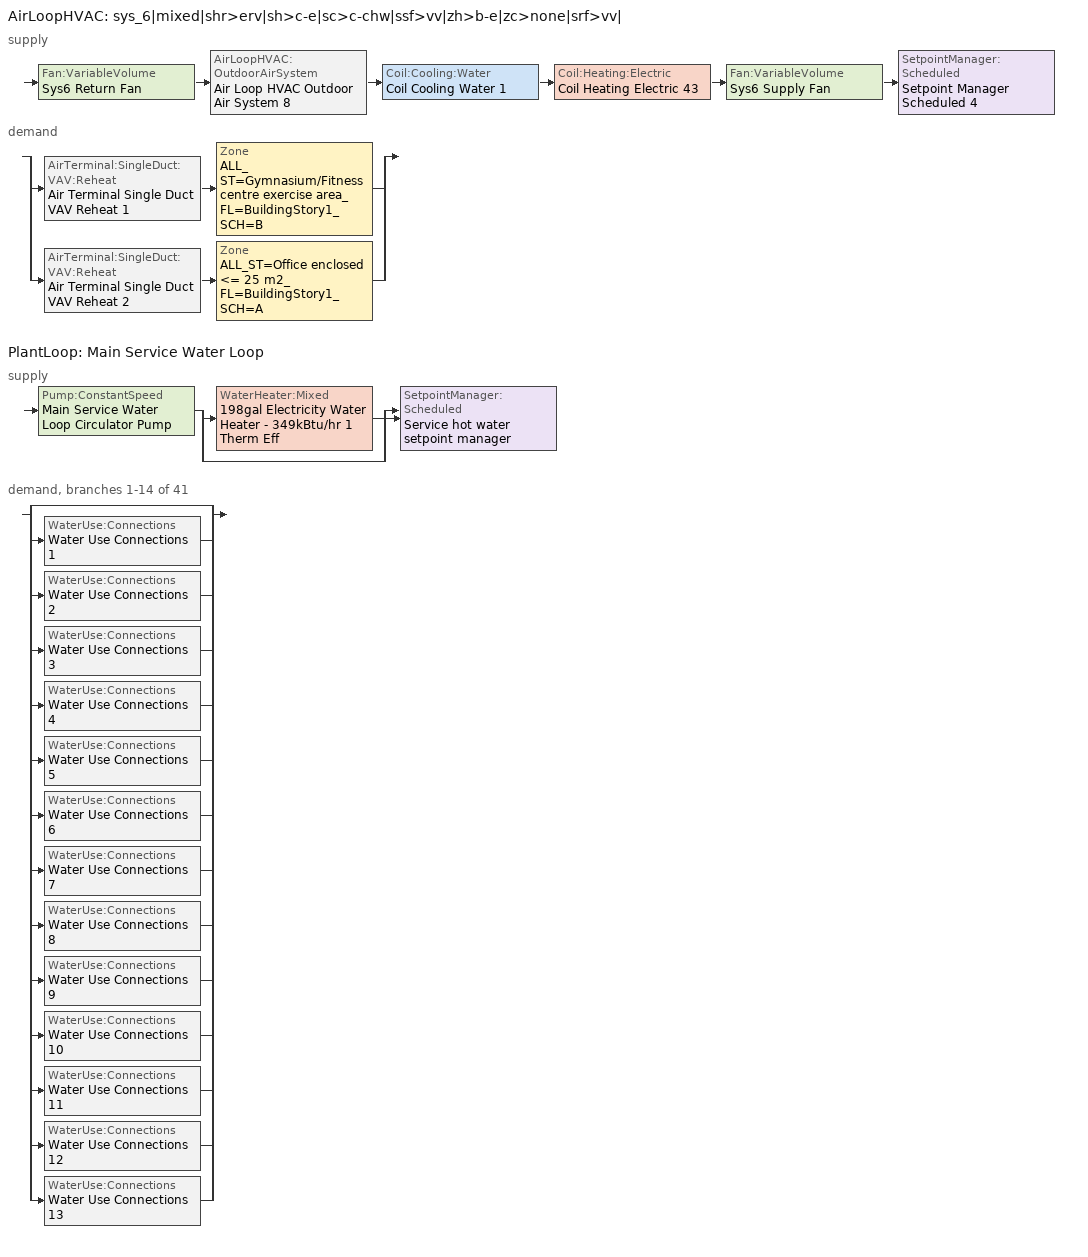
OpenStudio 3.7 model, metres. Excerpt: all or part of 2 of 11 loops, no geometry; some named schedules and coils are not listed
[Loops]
AirLoopHVAC 'sys_6|mixed|shr>erv|sh>c-e|sc>c-chw|ssf>vv|zh>b-e|zc>none|srf>vv|'
 supply: Fan:VariableVolume 'Sys6 Return Fan' > AirLoopHVAC:OutdoorAirSystem 'Air Loop HVAC Outdoor Air System 8' > Coil:Cooling:Water 'Coil Cooling Water 1' > Coil:Heating:Electric 'Coil Heating Electric 43' > Fan:VariableVolume 'Sys6 Supply Fan' > SetpointManager:Scheduled 'Setpoint Manager Scheduled 4'
 demand: split
  | AirTerminal:SingleDuct:VAV:Reheat 'Air Terminal Single Duct VAV Reheat 1' > Zone 'ALL_ST=Gymnasium/Fitness centre exercise area_FL=BuildingStory1_SCH=B'
  | AirTerminal:SingleDuct:VAV:Reheat 'Air Terminal Single Duct VAV Reheat 2' > Zone 'ALL_ST=Office enclosed <= 25 m2_FL=BuildingStory1_SCH=A'
PlantLoop 'Main Service Water Loop'
 supply: Pump:ConstantSpeed 'Main Service Water Loop Circulator Pump' > split
  | WaterHeater:Mixed '198gal Electricity Water Heater - 349kBtu/hr 1 Therm Eff'
  | bypass
  join > SetpointManager:Scheduled 'Service hot water setpoint manager'
 demand, branches 1-14 of 41: split
  | bypass
  | WaterUse:Connections 'Water Use Connections 1'
  | WaterUse:Connections 'Water Use Connections 2'
  | WaterUse:Connections 'Water Use Connections 3'
  | WaterUse:Connections 'Water Use Connections 4'
  | WaterUse:Connections 'Water Use Connections 5'
  | WaterUse:Connections 'Water Use Connections 6'
  | WaterUse:Connections 'Water Use Connections 7'
  | WaterUse:Connections 'Water Use Connections 8'
  | WaterUse:Connections 'Water Use Connections 9'
  | WaterUse:Connections 'Water Use Connections 10'
  | WaterUse:Connections 'Water Use Connections 11'
  | WaterUse:Connections 'Water Use Connections 12'
  | WaterUse:Connections 'Water Use Connections 13'
[Sizing:Zone] Zone Cooling Design Supply Air Temperature Input Method=TemperatureDifference; Zone Cooling Design Supply Air Temperature {C}=14; Zone Cooling Design Supply Air Temperature Difference {deltaC}=11; Zone Heating Design Supply Air Temperature Input Method=TemperatureDifference; Zone Heating Design Supply Air Temperature {C}=40; Zone Heating Design Supply Air Temperature Difference {deltaC}=21; Zone Cooling Design Supply Air Humidity Ratio {kg-H2O/kg-air}=0.0085; Zone Heating Design Supply Air Humidity Ratio {kg-H2O/kg-air}=0.008; Zone Heating Sizing Factor=1.3; Zone Cooling Sizing Factor=1.1; Cooling Design Air Flow Method=DesignDay; Heating Design Air Flow Method=DesignDay; Account for Dedicated Outdoor Air System=No; Dedicated Outdoor Air System Control Strategy=NeutralSupplyAir; Dedicated Outdoor Air Low Setpoint Temperature for Design {C}=autosize; Dedicated Outdoor Air High Setpoint Temperature for Design {C}=autosize; Zone Load Sizing Method=Sensible Load Only No Latent Load; Zone Latent Cooling Design Supply Air Humidity Ratio Input Method=HumidityRatioDifference; Zone Cooling Design Supply Air Humidity Ratio Difference {kgWater/kgDryAir}=0.005; Zone Latent Heating Design Supply Air Humidity Ratio Input Method=HumidityRatioDifference; Zone Humidification Design Supply Air Humidity Ratio Difference {kgWater/kgDryAir}=0.005
ALL_ST=Gymnasium/Fitness centre exercise area_FL=BuildingStory1_SCH=B; ALL_ST=Office enclosed <= 25 m2_FL=BuildingStory1_SCH=A
[Zone equipment]
ALL_ST=Gymnasium/Fitness centre exercise area_FL=BuildingStory1_SCH=B: Zone HVAC Baseboard Convective Electric 66, Air Terminal Single Duct VAV Reheat 1
ALL_ST=Office enclosed <= 25 m2_FL=BuildingStory1_SCH=A: Zone HVAC Baseboard Convective Electric 67, Air Terminal Single Duct VAV Reheat 2
[AirLoopHVAC]
sys_6|mixed|shr>erv|sh>c-e|sc>c-chw|ssf>vv|zh>b-e|zc>none|srf>vv|: Availability Schedule=sys_6|mixed|shr>none|sh>c-e|sc>c-chw|ssf>vv|zh>b-e|zc>none|srf>vv| Occ Sch; Design Supply Air Flow Rate {m3/s}=autosize; Design Return Air Flow Fraction of Supply Air Flow=1
[Sizing:System]
sys_6|mixed|shr>erv|sh>c-e|sc>c-chw|ssf>vv|zh>b-e|zc>none|srf>vv|: Design Outdoor Air Flow Rate {m3/s}=Autosize; Central Heating Maximum System Air Flow Ratio=0.3; Preheat Design Temperature {C}=7; Preheat Design Humidity Ratio {kg-H2O/kg-Air}=0.008; Precool Design Temperature {C}=12.8; Precool Design Humidity Ratio {kg-H2O/kg-Air}=0.008; Central Cooling Design Supply Air Temperature {C}=13; Central Heating Design Supply Air Temperature {C}=13.1; 100% Outdoor Air in Cooling=No; 100% Outdoor Air in Heating=No; Central Cooling Design Supply Air Humidity Ratio {kg-H2O/kg-Air}=0.0085; Zone Maximum Outdoor Air Fraction=1; Cooling Supply Air Flow Rate Per Floor Area {m3/s-m2}=0.00996765; Cooling Fraction of Autosized Cooling Supply Air Flow Rate=1; Cooling Supply Air Flow Rate Per Unit Cooling Capacity {m3/s-W}=3.94755e-05; Heating Supply Air Flow Rate Per Floor Area {m3/s-m2}=0.00996765; Heating Fraction of Autosized Heating Supply Air Flow Rate=1; Heating Fraction of Autosized Cooling Supply Air Flow Rate=1; Heating Supply Air Flow Rate Per Unit Heating Capacity {m3/s-W}=3.15882e-05; Cooling Design Capacity Method=CoolingDesignCapacity; Cooling Design Capacity {W}=autosize; Cooling Design Capacity Per Floor Area {W/m2}=234.7; Fraction of Autosized Cooling Design Capacity=1; Heating Design Capacity Method=HeatingDesignCapacity; Heating Design Capacity {W}=autosize; Heating Design Capacity Per Floor Area {W/m2}=157; Fraction of Autosized Heating Design Capacity=1; Central Cooling Capacity Control Method=OnOff; Occupant Diversity=autosize
[Coil:Heating:Electric] Availability Schedule=Always On Discrete
Name | Nominal Capacity {W}
Coil Heating Electric 43
Coil Heating Electric 44 | 1073.44
Coil Heating Electric 45 | 3602.25
[Controller:OutdoorAir]
Controller Outdoor Air 8: Minimum Outdoor Air Flow Rate {m3/s}=autosize; Maximum Outdoor Air Flow Rate {m3/s}=Autosize; Economizer Control Type=NoEconomizer; Economizer Control Action Type=ModulateFlow; Economizer Maximum Limit Dry-Bulb Temperature {C}=28; Economizer Maximum Limit Enthalpy {J/kg}=64000; Economizer Minimum Limit Dry-Bulb Temperature {C}=-100; Lockout Type=NoLockout; Minimum Limit Type=FixedMinimum; Minimum Outdoor Air Schedule=sys_6|mixed|shr>none|sh>c-e|sc>c-chw|ssf>vv|zh>b-e|zc>none|srf>vv| Occ Sch; Controller Mechanical Ventilation=Controller Mechanical Ventilation 8; High Humidity Control=No; Heat Recovery Bypass Control Type=BypassWhenOAFlowGreaterThanMinimum; Economizer Operation Staging=InterlockedWithMechanicalCooling
[Controller:MechanicalVentilation]
Controller Mechanical Ventilation 8: Availability Schedule=Always On Discrete; System Outdoor Air Method=ZoneSum
[AirLoopHVAC:OutdoorAirSystem]
Air Loop HVAC Outdoor Air System 8: Controller=Controller Outdoor Air 8
[SetpointManager:Scheduled] Control Variable=Temperature
Name | Schedule | Setpoint Node or NodeList
Setpoint Manager Scheduled 4 | Supply Air Temp | sys_6|mixed|shr>erv|sh>c-e|sc>c-chw|ssf>vv|zh>b-e|zc>none|srf>vv| Supply Outlet Node
Service hot water setpoint manager | Service Water Loop Temp - 140F | Main Service Water Loop Supply Outlet Node
[ZoneHVAC:Baseboard:Convective:Electric] Availability Schedule=Always On Discrete; Nominal Capacity {W}=autosize; Efficiency=1
Zone HVAC Baseboard Convective Electric 66; Zone HVAC Baseboard Convective Electric 67
[PlantLoop]
Main Service Water Loop: Glycol Concentration=0; Maximum Loop Temperature {C}=60; Minimum Loop Temperature {C}=10; Plant Loop Volume {m3}=Autocalculate; Load Distribution Scheme=Optimal
[Sizing:Plant]
Main Service Water Loop: Loop Type=Heating; Design Loop Exit Temperature {C}=60; Loop Design Temperature Difference {deltaC}=5; Sizing Option=NonCoincident; Zone Timesteps in Averaging Window=1; Coincident Sizing Factor Mode=None
[Fan:VariableVolume] Availability Schedule=Always On Discrete; Maximum Flow Rate {m3/s}=Autosize; Fan Power Minimum Flow Rate Input Method=Fraction; Fan Power Minimum Flow Fraction=0.68; Fan Power Minimum Air Flow Rate {m3/s}=0; Motor In Airstream Fraction=1; Fan Power Coefficient 1=-2.4176; Fan Power Coefficient 2=9.5874; Fan Power Coefficient 3=-11.559; Fan Power Coefficient 4=5.4009; Fan Power Coefficient 5=0
Name | Fan Total Efficiency | Pressure Rise {Pa} | Motor Efficiency
Sys6 Supply Fan | 0.549965 | 1000 | 0.8461
Sys6 Return Fan | 0.299975 | 250 | 0.4615
[AirTerminal:SingleDuct:VAV:Reheat] Availability Schedule=Always On Discrete; Maximum Air Flow Rate {m3/s}=AutoSize; Zone Minimum Air Flow Input Method=Constant; Constant Minimum Air Flow Fraction=0.3; Maximum Hot Water or Steam Flow Rate {m3/s}=AutoSize; Minimum Hot Water or Steam Flow Rate {m3/s}=0; Convergence Tolerance=0.001; Damper Heating Action=Normal; Maximum Flow per Zone Floor Area During Reheat {m3/s-m2}=AutoSize; Maximum Flow Fraction During Reheat=0.5; Maximum Reheat Air Temperature {C}=43; Control For Outdoor Air=No
Name | Fixed Minimum Air Flow Rate {m3/s} | Reheat Coil
Air Terminal Single Duct VAV Reheat 1 | 0.0652179 | Coil Heating Electric 44
Air Terminal Single Duct VAV Reheat 2 | 0.260872 | Coil Heating Electric 45
[Pump:ConstantSpeed]
Main Service Water Loop Circulator Pump: Rated Flow Rate {m3/s}=autosize; Rated Pump Head {Pa}=441817; Rated Power Consumption {W}=autosize; Motor Efficiency=0.855; Fraction of Motor Inefficiencies to Fluid Stream=0; Pump Control Type=Intermittent; Design Power Sizing Method=PowerPerFlowPerPressure; Design Electric Power per Unit Flow Rate {W/(m3/s)}=348701.1; Design Shaft Power per Unit Flow Rate per Unit Head {W-s/m3-Pa}=1.28205
[WaterHeater:Mixed]
198gal Electricity Water Heater - 349kBtu/hr 1 Therm Eff: Tank Volume {m3}=0.748615; Setpoint Temperature Schedule=Service Water Loop Temp - 140F; Deadband Temperature Difference {deltaC}=2; Maximum Temperature Limit {C}=60; Heater Control Type=Cycle; Heater Maximum Capacity {W}=102309; Heater Fuel Type=Electricity; Heater Thermal Efficiency=1; Off Cycle Parasitic Fuel Consumption Rate {W}=79.8715; Off Cycle Parasitic Fuel Type=Electricity; Off Cycle Parasitic Heat Fraction to Tank=0.8; On Cycle Parasitic Fuel Consumption Rate {W}=79.8715; On Cycle Parasitic Fuel Type=Electricity; On Cycle Parasitic Heat Fraction to Tank=0; Ambient Temperature Indicator=Schedule; Ambient Temperature Schedule=Water Heater Ambient Temp Schedule - 70.0f; Off Cycle Loss Coefficient to Ambient Temperature {W/K}=3.85999; On Cycle Loss Coefficient to Ambient Temperature {W/K}=3.85999; Use Side Effectiveness=1; Source Side Effectiveness=1; Use Side Design Flow Rate {m3/s}=autosize; Source Side Design Flow Rate {m3/s}=autosize; Indirect Water Heating Recovery Time {hr}=1.5; Source Side Flow Control Mode=IndirectHeatPrimarySetpoint
[WaterHeater:Sizing]
198gal Electricity Water Heater - 349kBtu/hr 1 Therm Eff: Design Mode=PeakDraw; Time Storage Can Meet Peak Draw {hr}=0.538503; Time for Tank Recovery {hr}=0; Nominal Tank Volume for Autosizing Plant Connections {m3}=1
[WaterUse:Connections] Drain Water Heat Exchanger Type=None; Drain Water Heat Exchanger Destination=Plant
Name | Water Use Equipment Name 1
Water Use Connections 1 | Employeeloungeflr1 Service Water Use 0.02gal/min
Water Use Connections 2 | Exercisecenterflr1 Service Water Use 0.05gal/min
Water Use Connections 3 | Frontloungeflr1 Service Water Use 0.04gal/min
Water Use Connections 4 | Frontofficeflr1 Service Water Use 0.05gal/min
Water Use Connections 5 | Guestroom101 Service Water Use 0.07gal/min
Water Use Connections 6 | Guestroom102 Service Water Use 0.07gal/min
Water Use Connections 7 | Guestroom103 Service Water Use 0.07gal/min
Water Use Connections 8 | Guestroom104 Service Water Use 0.07gal/min
Water Use Connections 9 | Guestroom105 Service Water Use 0.07gal/min
Water Use Connections 10 | Guestroom201 Service Water Use 0.07gal/min
Water Use Connections 11 | Guestroom202_205 Service Water Use 0.26gal/min
Water Use Connections 12 | Guestroom206_208 Service Water Use 0.21gal/min
Water Use Connections 13 | Guestroom209_212 Service Water Use 0.26gal/min
[WaterUse:Equipment:Definition]
Name | Peak Flow Rate {m3/s} | Target Temperature Schedule | Sensible Fraction Schedule | Latent Fraction Schedule
Employeeloungeflr1 Service Water Use Def 0.02gal/min | 1.03916e-06 | Schedule Ruleset 5 | Schedule Ruleset 3 | Schedule Ruleset 4
Exercisecenterflr1 Service Water Use Def 0.05gal/min | 3.11749e-06 | Schedule Ruleset 8 | Schedule Ruleset 6 | Schedule Ruleset 7
Frontloungeflr1 Service Water Use Def 0.04gal/min | 2.59809e-06 | Schedule Ruleset 11 | Schedule Ruleset 9 | Schedule Ruleset 10
Frontofficeflr1 Service Water Use Def 0.05gal/min | 3.11749e-06 | Schedule Ruleset 14 | Schedule Ruleset 12 | Schedule Ruleset 13
Guestroom101 Service Water Use Def 0.07gal/min | 4.15695e-06 | Schedule Ruleset 17 | Schedule Ruleset 15 | Schedule Ruleset 16
Guestroom102 Service Water Use Def 0.07gal/min | 4.15695e-06 | Schedule Ruleset 20 | Schedule Ruleset 18 | Schedule Ruleset 19
Guestroom103 Service Water Use Def 0.07gal/min | 4.15695e-06 | Schedule Ruleset 23 | Schedule Ruleset 21 | Schedule Ruleset 22
Guestroom104 Service Water Use Def 0.07gal/min | 4.15665e-06 | Schedule Ruleset 26 | Schedule Ruleset 24 | Schedule Ruleset 25
Guestroom105 Service Water Use Def 0.07gal/min | 4.15665e-06 | Schedule Ruleset 29 | Schedule Ruleset 27 | Schedule Ruleset 28
Guestroom201 Service Water Use Def 0.07gal/min | 4.15695e-06 | Schedule Ruleset 32 | Schedule Ruleset 30 | Schedule Ruleset 31
Guestroom202_205 Service Water Use Def 0.26gal/min | 1.66278e-05 | Schedule Ruleset 35 | Schedule Ruleset 33 | Schedule Ruleset 34
Guestroom206_208 Service Water Use Def 0.21gal/min | 1.34301e-05 | Schedule Ruleset 38 | Schedule Ruleset 36 | Schedule Ruleset 37
Guestroom209_212 Service Water Use Def 0.26gal/min | 1.66278e-05 | Schedule Ruleset 41 | Schedule Ruleset 39 | Schedule Ruleset 40
[WaterUse:Equipment]
Name | Water Use Equipment Definition | Space | Flow Rate Fraction Schedule
Employeeloungeflr1 Service Water Use 0.02gal/min | Employeeloungeflr1 Service Water Use Def 0.02gal/min | EmployeeLoungeFlr1 | NECB-B-Service Water Heating
Exercisecenterflr1 Service Water Use 0.05gal/min | Exercisecenterflr1 Service Water Use Def 0.05gal/min | ExerciseCenterFlr1 | NECB-B-Service Water Heating
Frontloungeflr1 Service Water Use 0.04gal/min | Frontloungeflr1 Service Water Use Def 0.04gal/min | FrontLoungeFlr1 | NECB-H-Service Water Heating
Frontofficeflr1 Service Water Use 0.05gal/min | Frontofficeflr1 Service Water Use Def 0.05gal/min | FrontOfficeFlr1 | NECB-A-Service Water Heating
Guestroom101 Service Water Use 0.07gal/min | Guestroom101 Service Water Use Def 0.07gal/min | GuestRoom101 | NECB-F-Service Water Heating
Guestroom102 Service Water Use 0.07gal/min | Guestroom102 Service Water Use Def 0.07gal/min | GuestRoom102 | NECB-F-Service Water Heating
Guestroom103 Service Water Use 0.07gal/min | Guestroom103 Service Water Use Def 0.07gal/min | GuestRoom103 | NECB-F-Service Water Heating
Guestroom104 Service Water Use 0.07gal/min | Guestroom104 Service Water Use Def 0.07gal/min | GuestRoom104 | NECB-F-Service Water Heating
Guestroom105 Service Water Use 0.07gal/min | Guestroom105 Service Water Use Def 0.07gal/min | GuestRoom105 | NECB-F-Service Water Heating
Guestroom201 Service Water Use 0.07gal/min | Guestroom201 Service Water Use Def 0.07gal/min | GuestRoom201 | NECB-F-Service Water Heating
Guestroom202_205 Service Water Use 0.26gal/min | Guestroom202_205 Service Water Use Def 0.26gal/min | GuestRoom202_205 | NECB-F-Service Water Heating
Guestroom206_208 Service Water Use 0.21gal/min | Guestroom206_208 Service Water Use Def 0.21gal/min | GuestRoom206_208 | NECB-F-Service Water Heating
Guestroom209_212 Service Water Use 0.26gal/min | Guestroom209_212 Service Water Use Def 0.26gal/min | GuestRoom209_212 | NECB-F-Service Water Heating
[Schedule:Ruleset]
Supply Air Temp: Default Day Schedule=Supply Air Temp Default
Service Water Loop Temp - 140F: Default Day Schedule=Service Water Loop Temp - 140F Default
Water Heater Ambient Temp Schedule - 70.0f: Default Day Schedule=Water Heater Ambient Temp Schedule 70.0F Default
Schedule Ruleset 3: Default Day Schedule=Schedule Day 8
Schedule Ruleset 4: Default Day Schedule=Schedule Day 9
Schedule Ruleset 5: Default Day Schedule=Schedule Day 10
NECB-B-Service Water Heating: Default Day Schedule=NECB-B-Service Water Heating Default
Schedule Ruleset 6: Default Day Schedule=Schedule Day 11
Schedule Ruleset 7: Default Day Schedule=Schedule Day 12
Schedule Ruleset 8: Default Day Schedule=Schedule Day 13
Schedule Ruleset 9: Default Day Schedule=Schedule Day 14
Schedule Ruleset 10: Default Day Schedule=Schedule Day 15
Schedule Ruleset 11: Default Day Schedule=Schedule Day 16
NECB-H-Service Water Heating: Default Day Schedule=NECB-H-Service Water Heating Default
Schedule Ruleset 12: Default Day Schedule=Schedule Day 17
Schedule Ruleset 13: Default Day Schedule=Schedule Day 18
Schedule Ruleset 14: Default Day Schedule=Schedule Day 19
NECB-A-Service Water Heating: Default Day Schedule=NECB-A-Service Water Heating Default
Schedule Ruleset 15: Default Day Schedule=Schedule Day 20
Schedule Ruleset 16: Default Day Schedule=Schedule Day 21
Schedule Ruleset 17: Default Day Schedule=Schedule Day 22
NECB-F-Service Water Heating: Default Day Schedule=NECB-F-Service Water Heating Default
Schedule Ruleset 18: Default Day Schedule=Schedule Day 23
Schedule Ruleset 19: Default Day Schedule=Schedule Day 24
Schedule Ruleset 20: Default Day Schedule=Schedule Day 25
Schedule Ruleset 21: Default Day Schedule=Schedule Day 26
Schedule Ruleset 22: Default Day Schedule=Schedule Day 27
Schedule Ruleset 23: Default Day Schedule=Schedule Day 28
Schedule Ruleset 24: Default Day Schedule=Schedule Day 29
Schedule Ruleset 25: Default Day Schedule=Schedule Day 30
Schedule Ruleset 26: Default Day Schedule=Schedule Day 31
Schedule Ruleset 27: Default Day Schedule=Schedule Day 32
Schedule Ruleset 28: Default Day Schedule=Schedule Day 33
Schedule Ruleset 29: Default Day Schedule=Schedule Day 34
Schedule Ruleset 30: Default Day Schedule=Schedule Day 35
Schedule Ruleset 31: Default Day Schedule=Schedule Day 36
Schedule Ruleset 32: Default Day Schedule=Schedule Day 37
Schedule Ruleset 33: Default Day Schedule=Schedule Day 38
Schedule Ruleset 34: Default Day Schedule=Schedule Day 39
Schedule Ruleset 35: Default Day Schedule=Schedule Day 40
Schedule Ruleset 36: Default Day Schedule=Schedule Day 41
Schedule Ruleset 37: Default Day Schedule=Schedule Day 42
Schedule Ruleset 38: Default Day Schedule=Schedule Day 43
Schedule Ruleset 39: Default Day Schedule=Schedule Day 44
Schedule Ruleset 40: Default Day Schedule=Schedule Day 45
Schedule Ruleset 41: Default Day Schedule=Schedule Day 46
sys_6|mixed|shr>none|sh>c-e|sc>c-chw|ssf>vv|zh>b-e|zc>none|srf>vv| Occ Sch: Default Day Schedule=sys_6|mixed|shr>none|sh>c-e|sc>c-chw|ssf>vv|zh>b-e|zc>none|srf>vv| Occ Sch Default; Summer Design Day Schedule=sys_6|mixed|shr>none|sh>c-e|sc>c-chw|ssf>vv|zh>b-e|zc>none|srf>vv| Occ Sch Summer Design Day; Winter Design Day Schedule=sys_6|mixed|shr>none|sh>c-e|sc>c-chw|ssf>vv|zh>b-e|zc>none|srf>vv| Occ Sch Winter Design Day
[Schedule:Day]
Supply Air Temp Default: 24, 0, 13
Service Water Loop Temp - 140F Default; Schedule Day 10; Schedule Day 13; Schedule Day 16: 24, 0, 60
Water Heater Ambient Temp Schedule 70.0F Default: 24, 0, 21.1111
Schedule Day 8; Schedule Day 11; Schedule Day 14: 24, 0, 0.2
Schedule Day 9; Schedule Day 12; Schedule Day 15: 24, 0, 0.05
NECB-B-Service Water Heating Default; NECB-B-Service Water Heating Default|Wkdy Day: 1, 0, 0.6, 2, 0, 0.5, 9, 0, 0.05, 11, 0, 0.7, 12, 0, 0.4, 13, 0, 0.5, 15, 0, 0.6, 16, 0, 0.4, 18, 0, 0.3, 19, 0, 0.4, 20, 0, 0.5, 22, 0, 0.8, 24, 0, 0.9
NECB-B-Service Water Heating Sat Day: 1, 0, 0.7, 2, 0, 0.6, 9, 0, 0.05, 11, 0, 0.7, 12, 0, 0.4, 13, 0, 0.5, 15, 0, 0.6, 16, 0, 0.4, 18, 0, 0.3, 19, 0, 0.4, 20, 0, 0.5, 22, 0, 0.8, 24, 0, 0.9
NECB-B-Service Water Heating Sun|Hol Day: 1, 0, 0.5, 2, 0, 0.6, 9, 0, 0.05, 11, 0, 0.7, 12, 0, 0.4, 13, 0, 0.5, 15, 0, 0.6, 16, 0, 0.4, 18, 0, 0.3, 19, 0, 0.4, 20, 0, 0.5, 22, 0, 0.8, 24, 0, 0.5
NECB-H-Service Water Heating Default: 24, 0, 0.9
NECB-A-Service Water Heating Default: 7, 0, 0.05, 8, 0, 0.1, 10, 0, 0.5, 16, 0, 0.9, 17, 0, 0.7, 18, 0, 0.5, 19, 0, 0.3, 22, 0, 0.2, 24, 0, 0.05
NECB-F-Service Water Heating Default: 1, 0, 0.35, 2, 0, 0.21, 3, 0, 0.14, 5, 0, 0.07, 6, 0, 0.14, 7, 0, 0.28, 8, 0, 0.42, 9, 0, 0.63, 10, 0, 0.49, 12, 0, 0.35, 13, 0, 0.28, 14, 0, 0.35, 15, 0, 0.28, 19, 0, 0.21, 20, 0, 0.35, 24, 0, 0.49
sys_6|mixed|shr>none|sh>c-e|sc>c-chw|ssf>vv|zh>b-e|zc>none|srf>vv| Occ Sch Default: 8, 0, 0, 24, 0, 1
sys_6|mixed|shr>none|sh>c-e|sc>c-chw|ssf>vv|zh>b-e|zc>none|srf>vv| Occ Sch Winter Design Day; sys_6|mixed|shr>none|sh>c-e|sc>c-chw|ssf>vv|zh>b-e|zc>none|srf>vv| Occ Sch Summer Design Day: 24, 0, 1
Schedule Day 132: 11, 0, 0, 15, 0, 1, 18, 0, 0, 22, 0, 1, 24, 0, 0
Schedule Day 133: 1, 0, 1, 11, 0, 0, 15, 0, 1, 18, 0, 0, 24, 0, 1
[Schedule:Rule] Date Specification Type=DateRange; Start Month=1; End Month=12
Name | Schedule Ruleset | Rule Order | Day Schedule | Apply Monday | Apply Tuesday | Apply Wednesday | Apply Thursday | Apply Friday | Start Day | End Day | Apply Saturday | Apply Sunday
Schedule Rule 83 | NECB-B-Service Water Heating | 2 | NECB-B-Service Water Heating Default|Wkdy Day | Yes | Yes | Yes | Yes | Yes | 1 | 31
Schedule Rule 84 | NECB-B-Service Water Heating | 1 | NECB-B-Service Water Heating Sat Day |  |  |  |  |  | 1 | 31 | Yes
Schedule Rule 85 | NECB-B-Service Water Heating | 0 | NECB-B-Service Water Heating Sun|Hol Day |  |  |  |  |  | 1 | 31 |  | Yes
Schedule Rule 86 | NECB-H-Service Water Heating | 2 | NECB-H-Service Water Heating Default|Wkdy Day | Yes | Yes | Yes | Yes | Yes | 1 | 31
Schedule Rule 87 | NECB-H-Service Water Heating | 1 | NECB-H-Service Water Heating Sat Day |  |  |  |  |  | 1 | 31 | Yes
Schedule Rule 88 | NECB-H-Service Water Heating | 0 | NECB-H-Service Water Heating Sun|Hol Day |  |  |  |  |  | 1 | 31 |  | Yes
Schedule Rule 89 | NECB-A-Service Water Heating | 2 | NECB-A-Service Water Heating Default|Wkdy Day | Yes | Yes | Yes | Yes | Yes | 1 | 31
Schedule Rule 90 | NECB-A-Service Water Heating | 1 | NECB-A-Service Water Heating Sat Day |  |  |  |  |  | 1 | 31 | Yes
Schedule Rule 91 | NECB-A-Service Water Heating | 0 | NECB-A-Service Water Heating Sun|Hol Day |  |  |  |  |  | 1 | 31 |  | Yes
Schedule Rule 92 | NECB-F-Service Water Heating | 2 | NECB-F-Service Water Heating Default|Wkdy Day | Yes | Yes | Yes | Yes | Yes | 1 | 31
Schedule Rule 93 | NECB-F-Service Water Heating | 1 | NECB-F-Service Water Heating Sat Day |  |  |  |  |  | 1 | 31 | Yes
Schedule Rule 94 | NECB-F-Service Water Heating | 0 | NECB-F-Service Water Heating Sun|Hol Day |  |  |  |  |  | 1 | 31 |  | Yes
Schedule Rule 102 | sys_6|mixed|shr>none|sh>c-e|sc>c-chw|ssf>vv|zh>b-e|zc>none|srf>vv| Occ Sch | 1 | Schedule Day 132 |  |  |  |  |  | 1 | 31 |  | Yes
Schedule Rule 103 | sys_6|mixed|shr>none|sh>c-e|sc>c-chw|ssf>vv|zh>b-e|zc>none|srf>vv| Occ Sch | 0 | Schedule Day 133 |  |  |  |  |  | 7 | 30 | Yes
[Schedule:Constant]
Always On Discrete: Value=1
